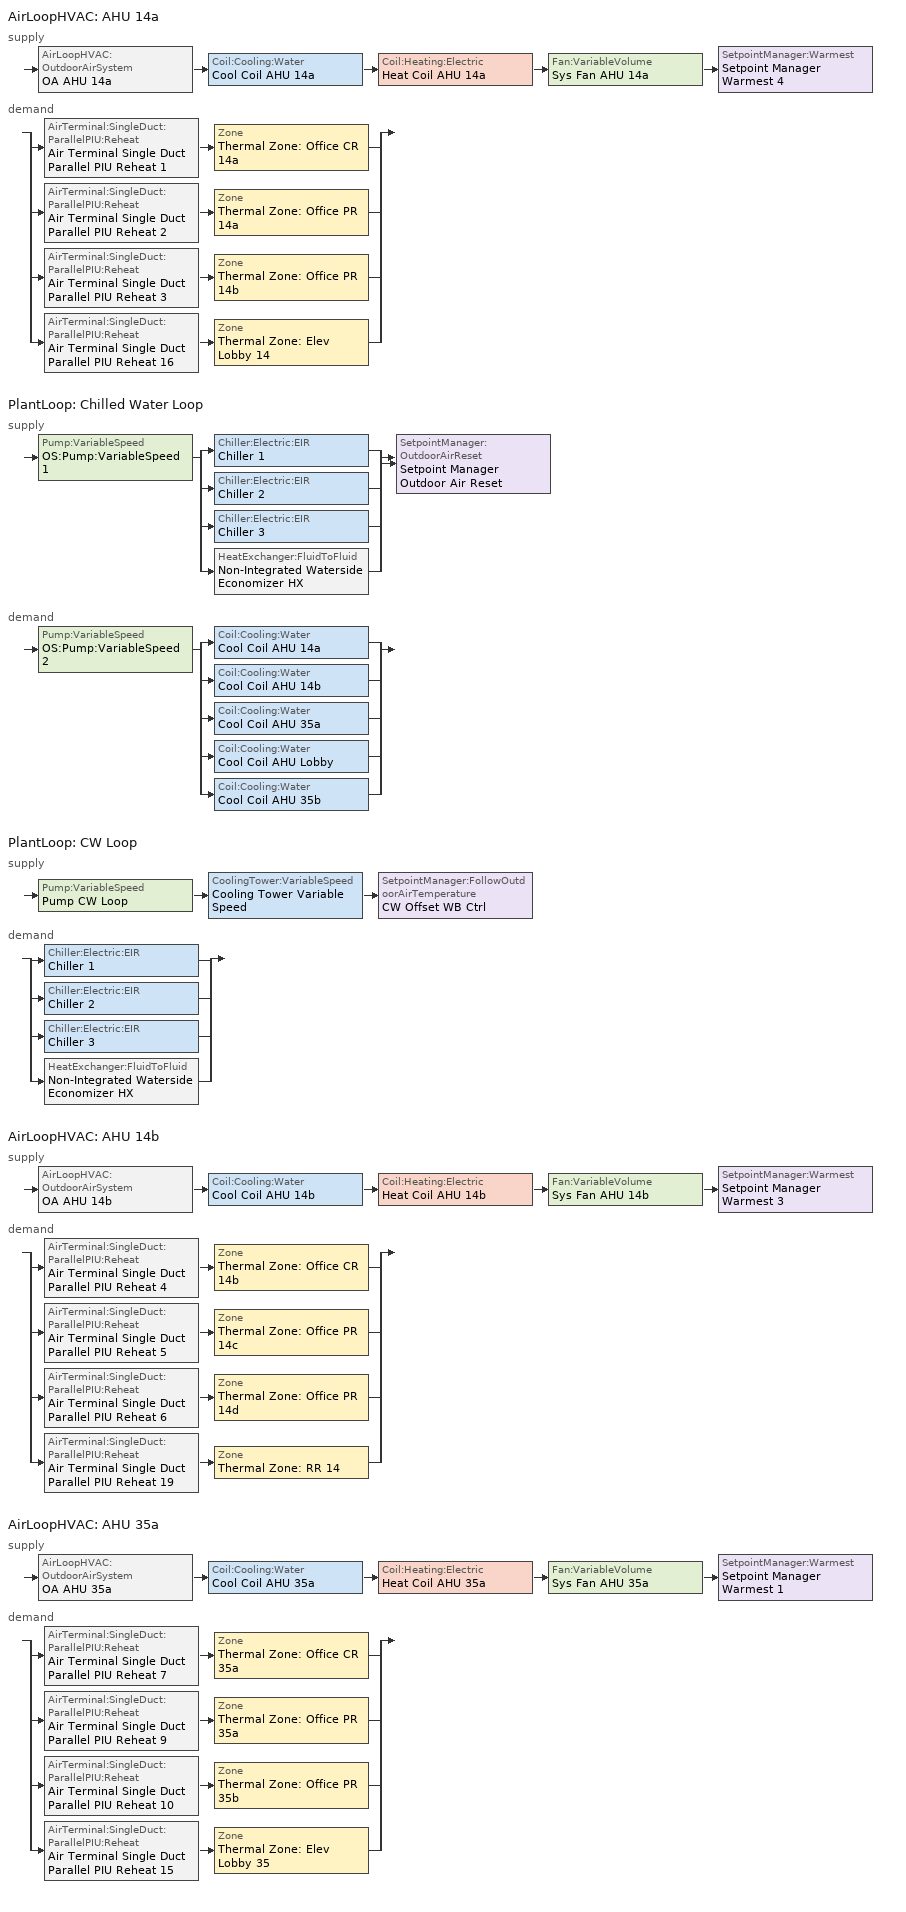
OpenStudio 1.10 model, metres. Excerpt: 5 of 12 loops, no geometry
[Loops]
AirLoopHVAC 'AHU 14a'
 supply: AirLoopHVAC:OutdoorAirSystem 'OA AHU 14a' > Coil:Cooling:Water 'Cool Coil AHU 14a' > Coil:Heating:Electric 'Heat Coil AHU 14a' > Fan:VariableVolume 'Sys Fan AHU 14a' > SetpointManager:Warmest 'Setpoint Manager Warmest 4'
 demand: split
  | AirTerminal:SingleDuct:ParallelPIU:Reheat 'Air Terminal Single Duct Parallel PIU Reheat 1' > Zone 'Thermal Zone: Office CR 14a'
  | AirTerminal:SingleDuct:ParallelPIU:Reheat 'Air Terminal Single Duct Parallel PIU Reheat 2' > Zone 'Thermal Zone: Office PR 14a'
  | AirTerminal:SingleDuct:ParallelPIU:Reheat 'Air Terminal Single Duct Parallel PIU Reheat 3' > Zone 'Thermal Zone: Office PR 14b'
  | AirTerminal:SingleDuct:ParallelPIU:Reheat 'Air Terminal Single Duct Parallel PIU Reheat 16' > Zone 'Thermal Zone: Elev Lobby 14'
PlantLoop 'Chilled Water Loop'
 supply: Pump:VariableSpeed 'OS:Pump:VariableSpeed 1' > split
  | Chiller:Electric:EIR 'Chiller 1'
  | Chiller:Electric:EIR 'Chiller 2'
  | Chiller:Electric:EIR 'Chiller 3'
  | HeatExchanger:FluidToFluid 'Non-Integrated Waterside Economizer HX'
  join > SetpointManager:OutdoorAirReset 'Setpoint Manager Outdoor Air Reset'
 demand: Pump:VariableSpeed 'OS:Pump:VariableSpeed 2' > split
  | Coil:Cooling:Water 'Cool Coil AHU 14a'
  | Coil:Cooling:Water 'Cool Coil AHU 14b'
  | Coil:Cooling:Water 'Cool Coil AHU 35a'
  | Coil:Cooling:Water 'Cool Coil AHU Lobby'
  | Coil:Cooling:Water 'Cool Coil AHU 35b'
PlantLoop 'CW Loop'
 supply: Pump:VariableSpeed 'Pump CW Loop' > CoolingTower:VariableSpeed 'Cooling Tower Variable Speed' > SetpointManager:FollowOutdoorAirTemperature 'CW Offset WB Ctrl'
 demand: split
  | Chiller:Electric:EIR 'Chiller 1'
  | Chiller:Electric:EIR 'Chiller 2'
  | Chiller:Electric:EIR 'Chiller 3'
  | HeatExchanger:FluidToFluid 'Non-Integrated Waterside Economizer HX'
AirLoopHVAC 'AHU 14b'
 supply: AirLoopHVAC:OutdoorAirSystem 'OA AHU 14b' > Coil:Cooling:Water 'Cool Coil AHU 14b' > Coil:Heating:Electric 'Heat Coil AHU 14b' > Fan:VariableVolume 'Sys Fan AHU 14b' > SetpointManager:Warmest 'Setpoint Manager Warmest 3'
 demand: split
  | AirTerminal:SingleDuct:ParallelPIU:Reheat 'Air Terminal Single Duct Parallel PIU Reheat 4' > Zone 'Thermal Zone: Office CR 14b'
  | AirTerminal:SingleDuct:ParallelPIU:Reheat 'Air Terminal Single Duct Parallel PIU Reheat 5' > Zone 'Thermal Zone: Office PR 14c'
  | AirTerminal:SingleDuct:ParallelPIU:Reheat 'Air Terminal Single Duct Parallel PIU Reheat 6' > Zone 'Thermal Zone: Office PR 14d'
  | AirTerminal:SingleDuct:ParallelPIU:Reheat 'Air Terminal Single Duct Parallel PIU Reheat 19' > Zone 'Thermal Zone: RR 14'
AirLoopHVAC 'AHU 35a'
 supply: AirLoopHVAC:OutdoorAirSystem 'OA AHU 35a' > Coil:Cooling:Water 'Cool Coil AHU 35a' > Coil:Heating:Electric 'Heat Coil AHU 35a' > Fan:VariableVolume 'Sys Fan AHU 35a' > SetpointManager:Warmest 'Setpoint Manager Warmest 1'
 demand: split
  | AirTerminal:SingleDuct:ParallelPIU:Reheat 'Air Terminal Single Duct Parallel PIU Reheat 7' > Zone 'Thermal Zone: Office CR 35a'
  | AirTerminal:SingleDuct:ParallelPIU:Reheat 'Air Terminal Single Duct Parallel PIU Reheat 9' > Zone 'Thermal Zone: Office PR 35a'
  | AirTerminal:SingleDuct:ParallelPIU:Reheat 'Air Terminal Single Duct Parallel PIU Reheat 10' > Zone 'Thermal Zone: Office PR 35b'
  | AirTerminal:SingleDuct:ParallelPIU:Reheat 'Air Terminal Single Duct Parallel PIU Reheat 15' > Zone 'Thermal Zone: Elev Lobby 35'
[Sizing:Zone] Zone Cooling Design Supply Air Temperature {C}=12.7778; Zone Heating Design Supply Air Temperature {C}=32.2222; Zone Cooling Design Supply Air Humidity Ratio {kg-H2O/kg-air}=0.0085; Zone Heating Design Supply Air Humidity Ratio {kg-H2O/kg-air}=0.008; Cooling Minimum Air Flow {m3/s}=0; Cooling Minimum Air Flow Fraction=0; Heating Design Air Flow Method=DesignDay
Thermal Zone: Office PR 14d; Thermal Zone: Office PR 14b; Thermal Zone: Office PR 35b; Thermal Zone: Elev Lobby 14; Thermal Zone: Office CR 14b; Thermal Zone: RR 14; Thermal Zone: Office CR 14a; Thermal Zone: Office PR 14a; Thermal Zone: Office PR 14c: 
Thermal Zone: Office PR 35a; Thermal Zone: Elev Lobby 35: Zone Heating Sizing Factor=0
Thermal Zone: Office CR 35a: Zone Cooling Sizing Factor=0
[Zone equipment]
Thermal Zone: Office PR 14d: Air Terminal Single Duct Parallel PIU Reheat 6
Thermal Zone: Office PR 14b: Air Terminal Single Duct Parallel PIU Reheat 3
Thermal Zone: Office PR 35b: Air Terminal Single Duct Parallel PIU Reheat 10
Thermal Zone: Elev Lobby 14: Air Terminal Single Duct Parallel PIU Reheat 16
Thermal Zone: Office CR 14b: Air Terminal Single Duct Parallel PIU Reheat 4
Thermal Zone: Office PR 35a: Air Terminal Single Duct Parallel PIU Reheat 9
Thermal Zone: RR 14: Air Terminal Single Duct Parallel PIU Reheat 19
Thermal Zone: Office CR 14a: Air Terminal Single Duct Parallel PIU Reheat 1
Thermal Zone: Office PR 14a: Air Terminal Single Duct Parallel PIU Reheat 2
Thermal Zone: Office PR 14c: Air Terminal Single Duct Parallel PIU Reheat 5
Thermal Zone: Elev Lobby 35: Air Terminal Single Duct Parallel PIU Reheat 15
Thermal Zone: Office CR 35a: Air Terminal Single Duct Parallel PIU Reheat 7
[AirLoopHVAC] Availability Schedule=Office Fan Sch
Name | Availability Manager | Design Supply Air Flow Rate {m3/s}
AHU 14a | Availability Manager Night Cycle 1 | 141.58
AHU 14b | Availability Manager Night Cycle 2 | 141.58
AHU 35a | Availability Manager Night Cycle 3 | 49.55
[AvailabilityManager:NightCycle] Control Type=CycleOnAny
Availability Manager Night Cycle 1; Availability Manager Night Cycle 2; Availability Manager Night Cycle 3
[Sizing:System] Type of Load to Size On=Sensible; Design Outdoor Air Flow Rate {m3/s}=Autosize; Minimum System Air Flow Ratio=0.25; Preheat Design Temperature {C}=7; Preheat Design Humidity Ratio {kg-H2O/kg-Air}=0.008; Precool Design Temperature {C}=12.8; Precool Design Humidity Ratio {kg-H2O/kg-Air}=0.008; Central Cooling Design Supply Air Temperature {C}=6.67; Central Heating Design Supply Air Temperature {C}=16.7; Sizing Option=NonCoincident; 100% Outdoor Air in Cooling=Yes; 100% Outdoor Air in Heating=Yes; Central Cooling Design Supply Air Humidity Ratio {kg-H2O/kg-Air}=0.0085; Central Heating Design Supply Air Humidity Ratio {kg-H2O/kg-Air}=0.008; Cooling Design Air Flow Method=DesignDay; Cooling Design Air Flow Rate {m3/s}=0; Heating Design Air Flow Method=DesignDay; Heating Design Air Flow Rate {m3/s}=0; System Outdoor Air Method=ZoneSum; Zone Maximum Outdoor Air Fraction=1; Cooling Supply Air Flow Rate Per Floor Area {m3/s-m2}=0.00996765; Cooling Fraction of Autosized Cooling Supply Air Flow Rate=1; Cooling Supply Air Flow Rate Per Unit Cooling Capacity {m3/s-W}=3.94755e-05; Heating Supply Air Flow Rate Per Floor Area {m3/s-m2}=0.00996765; Heating Fraction of Autosized Heating Supply Air Flow Rate=1; Heating Fraction of Autosized Cooling Supply Air Flow Rate=1; Heating Supply Air Flow Rate Per Unit Heating Capacity {m3/s-W}=3.15882e-05; Cooling Design Capacity Method=CoolingDesignCapacity; Cooling Design Capacity {W}=Autosize; Cooling Design Capacity Per Floor Area {W/m2}=234.7; Fraction of Autosized Cooling Design Capacity=1; Heating Design Capacity Method=HeatingDesignCapacity; Heating Design Capacity {W}=Autosize; Heating Design Capacity Per Floor Area {W/m2}=157; Fraction of Autosized Heating Design Capacity=1; Central Cooling Capacity Control Method=OnOff
AHU 14a; AHU 14b; AHU 35a
[Fan:VariableVolume] Availability Schedule=Office Fan Sch; Fan Efficiency=0.6045; Pressure Rise {Pa}=1566.77; Maximum Flow Rate {m3/s}=Autosize; Fan Power Minimum Flow Rate Input Method=FixedFlowRate; Fan Power Minimum Flow Fraction=0; Fan Power Minimum Air Flow Rate {m3/s}=0; Motor Efficiency=1; Motor In Airstream Fraction=1; Fan Power Coefficient 1=0.0013; Fan Power Coefficient 2=0.147; Fan Power Coefficient 3=0.9506; Fan Power Coefficient 4=-0.0998; Fan Power Coefficient 5=0
Sys Fan AHU 14a; Sys Fan AHU 14b; Sys Fan AHU 35a
[Coil:Heating:Electric] Availability Schedule=Always On Discrete
Name | Efficiency
Heat Coil AHU 14a | 1
Heat Coil Office CR 14a; Heat Coil Office PR 14a; Heat Coil Office PR 14b; Heat Coil AHU 14b; Heat Coil Office CR 14b; Heat Coil Office PR 14c; Heat Coil Office PR 14d; Heat Coil AHU 35a; Heat Coil Office CR 35a; Heat Coil Office PR 35a; Heat Coil Office PR 35b; Heat Coil Elev Lobby 35; Heat Coil Elev Lobby 14; Heat Coil RR 14
[Coil:Cooling:Water]
Name | Availability Schedule
Cool Coil AHU 14a; Cool Coil AHU 14b; Cool Coil AHU 35a; Cool Coil AHU Lobby | Always On Discrete
Cool Coil AHU 35b | Always On Discrete 1
[Controller:OutdoorAir] Minimum Outdoor Air Flow Rate {m3/s}=Autosize; Maximum Outdoor Air Flow Rate {m3/s}=Autosize; Economizer Control Type=NoEconomizer; Economizer Control Action Type=ModulateFlow; Economizer Maximum Limit Dry-Bulb Temperature {C}=23.8889; Economizer Maximum Limit Enthalpy {J/kg}=64000; Economizer Minimum Limit Dry-Bulb Temperature {C}=-100; Lockout Type=NoLockout; Minimum Limit Type=FixedMinimum; Minimum Outdoor Air Schedule=Min OA Sch; High Humidity Control=No; Heat Recovery Bypass Control Type=BypassWhenOAFlowGreaterThanMinimum
Name | Controller Mechanical Ventilation
OA Controller AHU 14a | Controller Mechanical Ventilation 1
OA Controller AHU 14b | Controller Mechanical Ventilation 2
OA Controller AHU 35a | Controller Mechanical Ventilation 3
[Controller:MechanicalVentilation] Availability Schedule=Always On Discrete; System Outdoor Air Method=ZoneSum
Controller Mechanical Ventilation 1; Controller Mechanical Ventilation 2; Controller Mechanical Ventilation 3
[AirLoopHVAC:OutdoorAirSystem]
Name | Controller
OA AHU 14a | OA Controller AHU 14a
OA AHU 14b | OA Controller AHU 14b
OA AHU 35a | OA Controller AHU 35a
[PlantLoop] Minimum Loop Flow Rate {m3/s}=0; Plant Loop Volume {m3}=Autocalculate; Load Distribution Scheme=Optimal
Name | Common Pipe Simulation
Chilled Water Loop | Commonpipe
CW Loop
[Sizing:Plant] Sizing Option=NonCoincident; Zone Timesteps in Averaging Window=1; Coincident Sizing Factor Mode=None
Name | Loop Type | Design Loop Exit Temperature {C} | Loop Design Temperature Difference {deltaC}
Chilled Water Loop | Cooling | 4.44444 | 8.88889
CW Loop | Condenser | 25.5556 | 8.33333
[Chiller:Electric:EIR] Reference Capacity {W}=1.93427e+06; Reference COP {W/W}=6.6; Reference Leaving Chilled Water Temperature {C}=5.55556; Reference Entering Condenser Fluid Temperature {C}=25.5556; Cooling Capacity Function of Temperature Curve=Chiller Cap F_t VSD; Electric Input to Cooling Output Ratio Function of Temperature Curve=Chiller EIR F_t VSD; Electric Input to Cooling Output Ratio Function of Part Load Ratio Curve=Chiller EIR f_PLR VSD; Optimum Part Load Ratio=0.75; Minimum Unloading Ratio=0.1; Condenser Type=WaterCooled; Chiller Flow Mode=LeavingSetpointModulated; Design Heat Recovery Water Flow Rate {m3/s}=0; Sizing Factor=1; Basin Heater Capacity {W/K}=0; Basin Heater Setpoint Temperature {C}=10
Chiller 1: 
Chiller 2: Compressor Motor Efficiency=1; Leaving Chilled Water Lower Temperature Limit {C}=2
Chiller 3: Leaving Chilled Water Lower Temperature Limit {C}=2; Minimum Part Load Ratio=0.1; Maximum Part Load Ratio=1
[Controller:WaterCoil] Action=Reverse; Minimum Actuated Flow {m3/s}=0
Name | Water Coil
Controller Water Coil 1 | Cool Coil AHU 14a
Controller Water Coil 2 | Cool Coil AHU 14b
Controller Water Coil 3 | Cool Coil AHU 35a
Controller Water Coil 5 | Cool Coil AHU Lobby
Controller Water Coil 6 | Cool Coil AHU 35b
[Fan:ConstantVolume] Availability Schedule=Always On Discrete; Fan Efficiency=0.6; Pressure Rise {Pa}=0.249089; Maximum Flow Rate {m3/s}=AutoSize; Motor Efficiency=1
Zn Fan Office CR 14a; Zn Fan Office PR 14a; Zn Fan Office PR 14b; Zn Fan Office CR 14b; Zn Fan Office PR 14c; Zn Fan Office PR 14d; Zn Fan Office CR 35a; Zn Fan Office PR 35a; Zn Fan Office PR 35b; Zn Fan Elev Lobby 35; Zn Fan Elev Lobby 14; Zn Fan RR 14
[AirTerminal:SingleDuct:ParallelPIU:Reheat] Availability Schedule=Always On Discrete; Maximum Primary Air Flow Rate {m3/s}=Autosize; Maximum Secondary Air Flow Rate {m3/s}=Autosize; Minimum Primary Air Flow Fraction=0.25; Fan On Flow Fraction=Autosize; Maximum Hot Water or Steam Flow Rate {m3/s}=Autosize; Minimum Hot Water or Steam Flow Rate {m3/s}=0; Convergence Tolerance=0.001
Name | Fan | Reheat Coil
Air Terminal Single Duct Parallel PIU Reheat 1 | Zn Fan Office CR 14a | Heat Coil Office CR 14a
Air Terminal Single Duct Parallel PIU Reheat 2 | Zn Fan Office PR 14a | Heat Coil Office PR 14a
Air Terminal Single Duct Parallel PIU Reheat 3 | Zn Fan Office PR 14b | Heat Coil Office PR 14b
Air Terminal Single Duct Parallel PIU Reheat 4 | Zn Fan Office CR 14b | Heat Coil Office CR 14b
Air Terminal Single Duct Parallel PIU Reheat 5 | Zn Fan Office PR 14c | Heat Coil Office PR 14c
Air Terminal Single Duct Parallel PIU Reheat 6 | Zn Fan Office PR 14d | Heat Coil Office PR 14d
Air Terminal Single Duct Parallel PIU Reheat 7 | Zn Fan Office CR 35a | Heat Coil Office CR 35a
Air Terminal Single Duct Parallel PIU Reheat 9 | Zn Fan Office PR 35a | Heat Coil Office PR 35a
Air Terminal Single Duct Parallel PIU Reheat 10 | Zn Fan Office PR 35b | Heat Coil Office PR 35b
Air Terminal Single Duct Parallel PIU Reheat 15 | Zn Fan Elev Lobby 35 | Heat Coil Elev Lobby 35
Air Terminal Single Duct Parallel PIU Reheat 16 | Zn Fan Elev Lobby 14 | Heat Coil Elev Lobby 14
Air Terminal Single Duct Parallel PIU Reheat 19 | Zn Fan RR 14 | Heat Coil RR 14
[Pump:VariableSpeed] Pump Control Type=Intermittent
Name | Rated Pump Head {Pa}
Pump CW Loop | 179352
OS:Pump:VariableSpeed 1 | 59781.3
OS:Pump:VariableSpeed 2
[SetpointManager:OutdoorAirReset]
Setpoint Manager Outdoor Air Reset: Control Variable=Temperature; Setpoint at Outdoor Low Temperature {C}=6.66667; Outdoor Low Temperature {C}=10; Setpoint at Outdoor High Temperature {C}=4.44444; Outdoor High Temperature {C}=21.1111
[SetpointManager:Warmest] Control Variable=Temperature; Minimum Setpoint Temperature {C}=8.88889; Maximum Setpoint Temperature {C}=13.8889; Strategy=MaximumTemperature
Setpoint Manager Warmest 1; Setpoint Manager Warmest 3; Setpoint Manager Warmest 4
[CoolingTower:VariableSpeed]
Cooling Tower Variable Speed: Model Type=CoolToolsCrossFlow; Design Inlet Air Wet-Bulb Temperature {C}=20; Design Approach Temperature {deltaC}=5.55556; Design Range Temperature {deltaC}=8.33333; Design Water Flow Rate {m3/s}=0.25867; Design Air Flow Rate {m3/s}=autosize; Design Fan Power {W}=70000; Fan Power Ratio Function of Air Flow Rate Ratio Curve=Cooling Tower Variable Speed 1 Fan Power Ratio Curve; Minimum Air Flow Rate Ratio=0.2; Fraction of Tower Capacity in Free Convection Regime=0.125; Basin Heater Capacity {W/K}=0; Basin Heater Setpoint Temperature {C}=2; Evaporation Loss Mode=SaturatedExit; Evaporation Loss Factor {percent/K}=0.2; Drift Loss Percent {percent}=0.008; Blowdown Calculation Mode=ConcentrationRatio; Blowdown Concentration Ratio=3; Number of Cells=2; Cell Control=MinimalCell; Cell Minimum  Water Flow Rate Fraction=0.3; Cell Maximum Water Flow Rate Fraction=1.1; Sizing Factor=1
[HeatExchanger:FluidToFluid]
Non-Integrated Waterside Economizer HX: Availability Schedule=Always On Discrete; Loop Demand Side Design Flow Rate {m3/s}=autosize; Loop Supply Side Design Flow Rate {m3/s}=autosize; Heat Exchange Model Type=CounterFlow; Heat Exchanger U-Factor Times Area Value {W/K}=autosize; Control Type=CoolingDifferentialOnOff; Minimum Temperature Difference to Activate Heat Exchanger {deltaC}=1.11111; Heat Transfer Metering End Use Type=FreeCooling; Component Override Cooling Control Temperature Mode=Loop; Sizing Factor=0.75; Operation Minimum Temperature Limit {C}=5.68434e-14; Operation Maximum Temperature Limit {C}=100
[SetpointManager:FollowOutdoorAirTemperature]
CW Offset WB Ctrl: Control Variable=Temperature; Reference Temperature Type=OutdoorAirWetBulb; Offset Temperature Difference {deltaC}=2.77778; Maximum Setpoint Temperature {C}=80; Minimum Setpoint Temperature {C}=3.33333
[Schedule:Ruleset]
Name | Default Day Schedule
Office Fan Sch | Schedule Day 2
Min OA Sch | Schedule Day 5
[Schedule:Day]
Schedule Day 2: 7, 0, 0, 19, 0, 1, 24, 0, 0
Schedule Day 3: 12, 0, 0, 18, 0, 1, 24, 0, 0
Schedule Day 4: 12, 0, 0, 16, 0, 1, 24, 0, 0
Schedule Day 5: 7, 0, 0.01, 19, 0, 1, 24, 0, 0.01
Schedule Day 6: 24, 0, 0.01
[Schedule:Rule]
Name | Schedule Ruleset | Rule Order | Day Schedule | Apply Saturday | Apply Sunday
Saturday | Office Fan Sch | 1 | Schedule Day 3 | Yes
Sunday | Office Fan Sch | 0 | Schedule Day 4 |  | Yes
Schedule Rule 1 | Min OA Sch | 0 | Schedule Day 6 | Yes | Yes
[Schedule:Constant] Value=1
Always On Discrete; Always On Discrete 1
[Curve:Biquadratic] Minimum Value of x {BasedOnField A2}=4.44; Maximum Value of x {BasedOnField A2}=8.89; Minimum Value of y {BasedOnField A3}=12.78; Maximum Value of y {BasedOnField A3}=29.44
Name | Coefficient1 Constant | Coefficient2 x | Coefficient3 x**2 | Coefficient4 y | Coefficient5 y**2 | Coefficient6 x*y
Chiller Cap F_t VSD | 0.383218 | -0.0326544 | -0.00339265 | 0.0858018 | -0.00351301 | 0.00652844
Chiller EIR F_t VSD | 0.322754 | -0.0141542 | -0.00509065 | 0.0460651 | -0.000876958 | 0.00260034
[Curve:Quadratic]
Chiller EIR f_PLR VSD: Coefficient1 Constant=0.0948356; Coefficient2 x=0.152111; Coefficient3 x**2=0.754303; Minimum Value of x {BasedOnField A2}=0.1; Maximum Value of x {BasedOnField A2}=1.03
[Curve:Cubic]
Cooling Tower Variable Speed 1 Fan Power Ratio Curve: Coefficient1 Constant=-0.0093; Coefficient2 x=0.0512; Coefficient3 x**2=-0.0838; Coefficient4 x**3=1.0419; Minimum Value of x {BasedOnField A2}=0.15; Maximum Value of x {BasedOnField A2}=1
